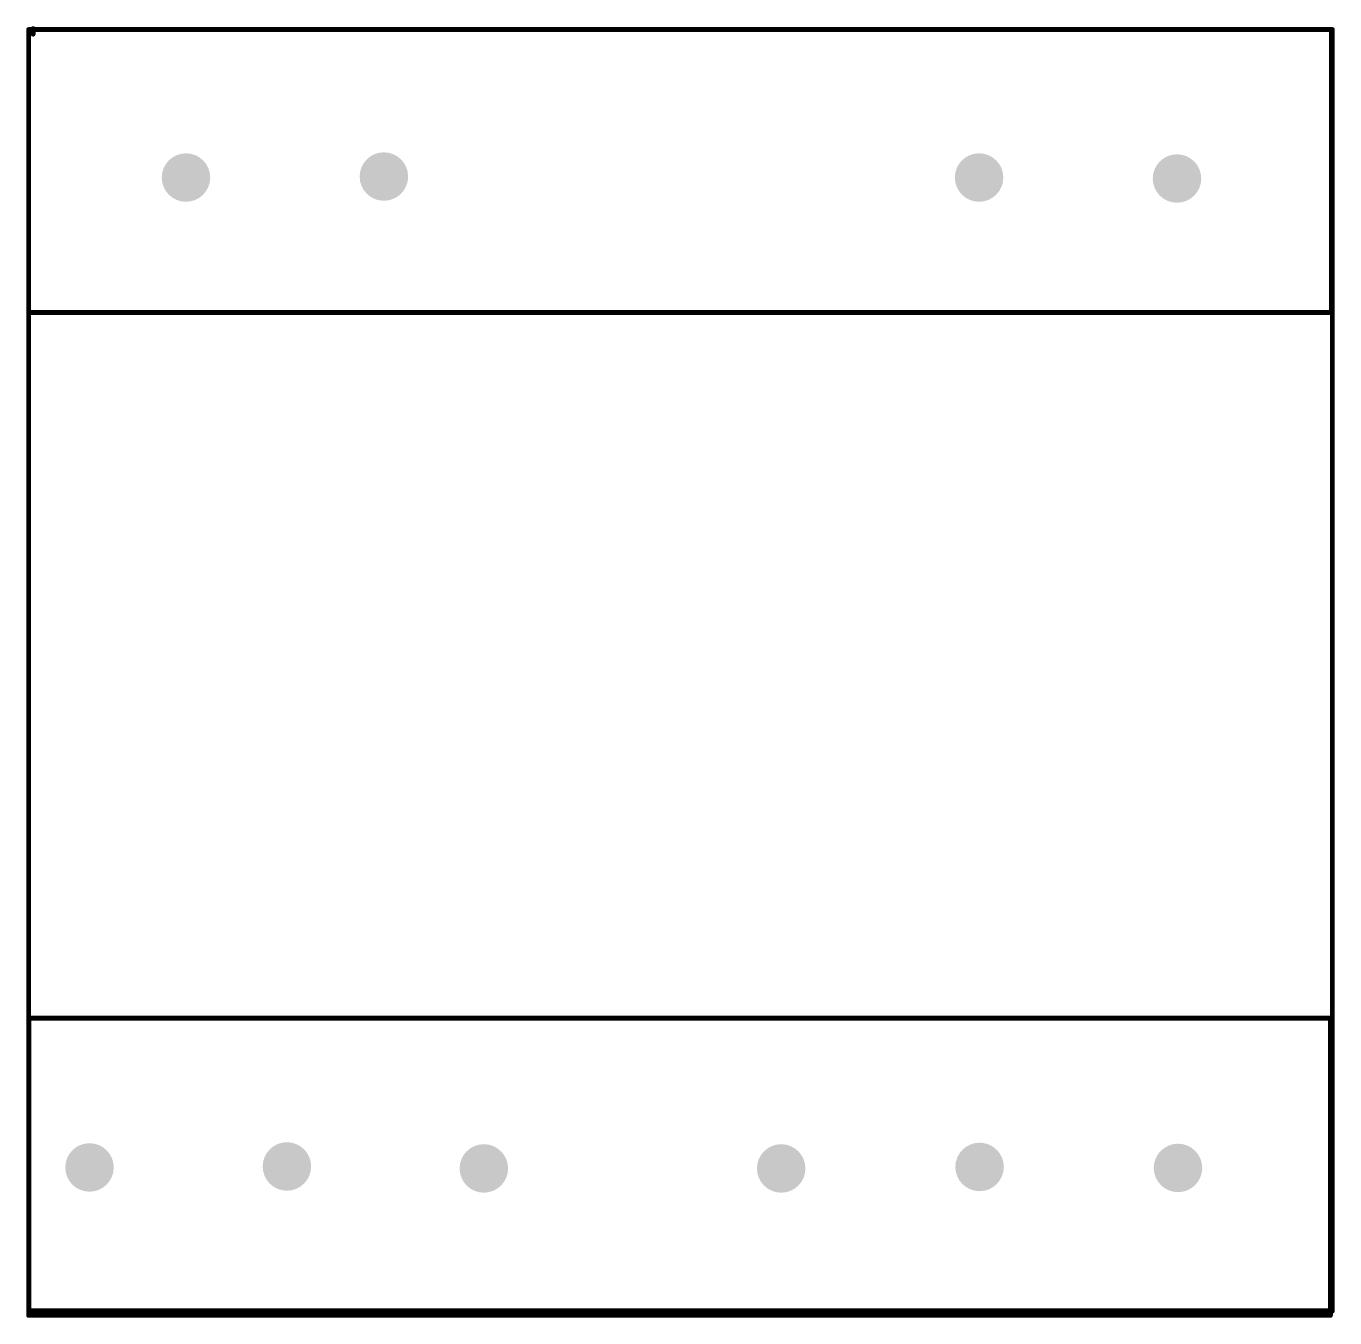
# Model space of a CAD drawing. Header units: millimetres. Extents: x 2.51 to 5.15, y -0.86 to 1.75.
import ezdxf

# ---------------------------------------------------------------- set-up
doc = ezdxf.new("R2010")
doc.units = ezdxf.units.MM
doc.header["$MEASUREMENT"] = 0
for name, color, linetype in [('BottomLayer', 5, 'Continuous'), ('BottomSolder', 6, 'Continuous'), ('MultiLayer', 9, 'Continuous'), ('PadHoleLayer', 156, 'Continuous'), ('TopLayer', 1, 'Continuous'), ('TopOverlay', 2, 'Continuous'), ('TopSolder', 216, 'Continuous')]:
    doc.layers.add(name, color=color, linetype=linetype)

msp = doc.modelspace()

# ---------------------------------------------------------------- hatches: boundary and pattern name
at = {"layer": 'BottomLayer'}
h = msp.add_hatch(color=5, dxfattribs=at)
edge = h.paths.add_edge_path()
edge.add_arc((2.829, 1.446), 0.045, 0, 360)
h = msp.add_hatch(color=5, dxfattribs=at)
edge = h.paths.add_edge_path()
edge.add_arc((3.229, 1.448), 0.045, 0, 360)
h = msp.add_hatch(color=5, dxfattribs=at)
edge = h.paths.add_edge_path()
edge.add_arc((4.432, 1.446), 0.045, 0, 360)
h = msp.add_hatch(color=5, dxfattribs=at)
edge = h.paths.add_edge_path()
edge.add_arc((4.832, 1.444), 0.045, 0, 360)
h = msp.add_hatch(color=5, dxfattribs=at)
edge = h.paths.add_edge_path()
edge.add_arc((2.634, -0.555), 0.045, 0, 360)
h = msp.add_hatch(color=5, dxfattribs=at)
edge = h.paths.add_edge_path()
edge.add_arc((3.033, -0.553), 0.045, 0, 360)
h = msp.add_hatch(color=5, dxfattribs=at)
edge = h.paths.add_edge_path()
edge.add_arc((3.431, -0.557), 0.045, 0, 360)
h = msp.add_hatch(color=5, dxfattribs=at)
edge = h.paths.add_edge_path()
edge.add_arc((4.032, -0.557), 0.045, 0, 360)
h = msp.add_hatch(color=5, dxfattribs=at)
edge = h.paths.add_edge_path()
edge.add_arc((4.433, -0.554), 0.045, 0, 360)
h = msp.add_hatch(color=5, dxfattribs=at)
edge = h.paths.add_edge_path()
edge.add_arc((4.834, -0.556), 0.045, 0, 360)
at = {"layer": 'BottomSolder'}
h = msp.add_hatch(color=6, dxfattribs=at)
edge = h.paths.add_edge_path()
edge.add_arc((2.829, 1.446), 0.049, 0, 360)
h = msp.add_hatch(color=6, dxfattribs=at)
edge = h.paths.add_edge_path()
edge.add_arc((3.229, 1.448), 0.049, 0, 360)
h = msp.add_hatch(color=6, dxfattribs=at)
edge = h.paths.add_edge_path()
edge.add_arc((4.432, 1.446), 0.049, 0, 360)
h = msp.add_hatch(color=6, dxfattribs=at)
edge = h.paths.add_edge_path()
edge.add_arc((4.832, 1.444), 0.049, 0, 360)
h = msp.add_hatch(color=6, dxfattribs=at)
edge = h.paths.add_edge_path()
edge.add_arc((2.634, -0.555), 0.049, 0, 360)
h = msp.add_hatch(color=6, dxfattribs=at)
edge = h.paths.add_edge_path()
edge.add_arc((3.033, -0.553), 0.049, 0, 360)
h = msp.add_hatch(color=6, dxfattribs=at)
edge = h.paths.add_edge_path()
edge.add_arc((3.431, -0.557), 0.049, 0, 360)
h = msp.add_hatch(color=6, dxfattribs=at)
edge = h.paths.add_edge_path()
edge.add_arc((4.032, -0.557), 0.049, 0, 360)
h = msp.add_hatch(color=6, dxfattribs=at)
edge = h.paths.add_edge_path()
edge.add_arc((4.433, -0.554), 0.049, 0, 360)
h = msp.add_hatch(color=6, dxfattribs=at)
edge = h.paths.add_edge_path()
edge.add_arc((4.834, -0.556), 0.049, 0, 360)
at = {"layer": 'MultiLayer'}
h = msp.add_hatch(color=9, dxfattribs=at)
edge = h.paths.add_edge_path()
edge.add_arc((2.829, 1.446), 0.045, 0, 360)
h = msp.add_hatch(color=9, dxfattribs=at)
edge = h.paths.add_edge_path()
edge.add_arc((3.229, 1.448), 0.045, 0, 360)
h = msp.add_hatch(color=9, dxfattribs=at)
edge = h.paths.add_edge_path()
edge.add_arc((4.432, 1.446), 0.045, 0, 360)
h = msp.add_hatch(color=9, dxfattribs=at)
edge = h.paths.add_edge_path()
edge.add_arc((4.832, 1.444), 0.045, 0, 360)
h = msp.add_hatch(color=9, dxfattribs=at)
edge = h.paths.add_edge_path()
edge.add_arc((2.634, -0.555), 0.045, 0, 360)
h = msp.add_hatch(color=9, dxfattribs=at)
edge = h.paths.add_edge_path()
edge.add_arc((3.033, -0.553), 0.045, 0, 360)
h = msp.add_hatch(color=9, dxfattribs=at)
edge = h.paths.add_edge_path()
edge.add_arc((3.431, -0.557), 0.045, 0, 360)
h = msp.add_hatch(color=9, dxfattribs=at)
edge = h.paths.add_edge_path()
edge.add_arc((4.032, -0.557), 0.045, 0, 360)
h = msp.add_hatch(color=9, dxfattribs=at)
edge = h.paths.add_edge_path()
edge.add_arc((4.433, -0.554), 0.045, 0, 360)
h = msp.add_hatch(color=9, dxfattribs=at)
edge = h.paths.add_edge_path()
edge.add_arc((4.834, -0.556), 0.045, 0, 360)
at = {"layer": 'PadHoleLayer'}
h = msp.add_hatch(color=156, dxfattribs=at)
edge = h.paths.add_edge_path()
edge.add_arc((2.829, 1.446), 0.025, 0, 360)
h = msp.add_hatch(color=156, dxfattribs=at)
edge = h.paths.add_edge_path()
edge.add_arc((3.229, 1.448), 0.025, 0, 360)
h = msp.add_hatch(color=156, dxfattribs=at)
edge = h.paths.add_edge_path()
edge.add_arc((4.432, 1.446), 0.025, 0, 360)
h = msp.add_hatch(color=156, dxfattribs=at)
edge = h.paths.add_edge_path()
edge.add_arc((4.832, 1.444), 0.025, 0, 360)
h = msp.add_hatch(color=156, dxfattribs=at)
edge = h.paths.add_edge_path()
edge.add_arc((3.033, -0.553), 0.025, 0, 360)
h = msp.add_hatch(color=156, dxfattribs=at)
edge = h.paths.add_edge_path()
edge.add_arc((4.433, -0.554), 0.025, 0, 360)
h = msp.add_hatch(color=156, dxfattribs=at)
edge = h.paths.add_edge_path()
edge.add_arc((2.634, -0.555), 0.025, 0, 360)
h = msp.add_hatch(color=156, dxfattribs=at)
edge = h.paths.add_edge_path()
edge.add_arc((3.431, -0.557), 0.025, 0, 360)
h = msp.add_hatch(color=156, dxfattribs=at)
edge = h.paths.add_edge_path()
edge.add_arc((4.032, -0.557), 0.025, 0, 360)
h = msp.add_hatch(color=156, dxfattribs=at)
edge = h.paths.add_edge_path()
edge.add_arc((4.834, -0.556), 0.025, 0, 360)
at = {"layer": 'TopLayer'}
h = msp.add_hatch(color=1, dxfattribs=at)
edge = h.paths.add_edge_path()
edge.add_arc((2.829, 1.446), 0.045, 0, 360)
h = msp.add_hatch(color=1, dxfattribs=at)
edge = h.paths.add_edge_path()
edge.add_arc((3.229, 1.448), 0.045, 0, 360)
h = msp.add_hatch(color=1, dxfattribs=at)
edge = h.paths.add_edge_path()
edge.add_arc((4.432, 1.446), 0.045, 0, 360)
h = msp.add_hatch(color=1, dxfattribs=at)
edge = h.paths.add_edge_path()
edge.add_arc((4.832, 1.444), 0.045, 0, 360)
h = msp.add_hatch(color=1, dxfattribs=at)
edge = h.paths.add_edge_path()
edge.add_arc((2.634, -0.555), 0.045, 0, 360)
h = msp.add_hatch(color=1, dxfattribs=at)
edge = h.paths.add_edge_path()
edge.add_arc((3.033, -0.553), 0.045, 0, 360)
h = msp.add_hatch(color=1, dxfattribs=at)
edge = h.paths.add_edge_path()
edge.add_arc((3.431, -0.557), 0.045, 0, 360)
h = msp.add_hatch(color=1, dxfattribs=at)
edge = h.paths.add_edge_path()
edge.add_arc((4.032, -0.557), 0.045, 0, 360)
h = msp.add_hatch(color=1, dxfattribs=at)
edge = h.paths.add_edge_path()
edge.add_arc((4.433, -0.554), 0.045, 0, 360)
h = msp.add_hatch(color=1, dxfattribs=at)
edge = h.paths.add_edge_path()
edge.add_arc((4.834, -0.556), 0.045, 0, 360)
at = {"layer": 'TopSolder'}
h = msp.add_hatch(color=216, dxfattribs=at)
edge = h.paths.add_edge_path()
edge.add_arc((2.829, 1.446), 0.049, 0, 360)
h = msp.add_hatch(color=216, dxfattribs=at)
edge = h.paths.add_edge_path()
edge.add_arc((3.229, 1.448), 0.049, 0, 360)
h = msp.add_hatch(color=216, dxfattribs=at)
edge = h.paths.add_edge_path()
edge.add_arc((4.432, 1.446), 0.049, 0, 360)
h = msp.add_hatch(color=216, dxfattribs=at)
edge = h.paths.add_edge_path()
edge.add_arc((4.832, 1.444), 0.049, 0, 360)
h = msp.add_hatch(color=216, dxfattribs=at)
edge = h.paths.add_edge_path()
edge.add_arc((2.634, -0.555), 0.049, 0, 360)
h = msp.add_hatch(color=216, dxfattribs=at)
edge = h.paths.add_edge_path()
edge.add_arc((3.033, -0.553), 0.049, 0, 360)
h = msp.add_hatch(color=216, dxfattribs=at)
edge = h.paths.add_edge_path()
edge.add_arc((3.431, -0.557), 0.049, 0, 360)
h = msp.add_hatch(color=216, dxfattribs=at)
edge = h.paths.add_edge_path()
edge.add_arc((4.032, -0.557), 0.049, 0, 360)
h = msp.add_hatch(color=216, dxfattribs=at)
edge = h.paths.add_edge_path()
edge.add_arc((4.433, -0.554), 0.049, 0, 360)
h = msp.add_hatch(color=216, dxfattribs=at)
edge = h.paths.add_edge_path()
edge.add_arc((4.834, -0.556), 0.049, 0, 360)

# ---------------------------------------------------------------- linework, layer by layer
at = {"layer": 'TopOverlay', "const_width": 0.01}
for points in [[(2.511, 1.745), (5.146, 1.745)], [(2.511, -0.845), (2.511, 1.745)], [(2.511, 1.745), (5.144, 1.745)], [(2.511, 1.173), (2.511, 1.745)], [(2.52, 1.736), (2.52, 1.747)], [(2.52, 1.736), (2.52, 1.747)], [(5.144, 1.173), (5.144, 1.745)], [(5.146, -0.845), (5.146, 1.745)], [(2.511, 1.173), (5.144, 1.173)], [(2.5115, -0.253), (5.142, -0.253)], [(2.5115, -0.854), (2.5115, -0.253)], [(5.142, -0.854), (5.142, -0.253)], [(2.511, -0.845), (2.512, -0.845)], [(2.511, -0.854), (2.511, -0.845)], [(2.511, -0.845), (5.146, -0.845)], [(2.512, -0.854), (2.512, -0.845)], [(2.511, -0.854), (2.512, -0.854)], [(2.5115, -0.854), (5.142, -0.854)]]:
    msp.add_lwpolyline(points, dxfattribs=at)
at = {"layer": 'TopOverlay', "const_width": 0.005}
for points in [[(2.5085, 1.745, 1), (2.5135, 1.745, 1)], [(2.5085, 1.745, 1), (2.5135, 1.745, 1)], [(2.5085, 1.745, 1), (2.5135, 1.745, 1)], [(2.5085, 1.745, 1), (2.5135, 1.745, 1)], [(2.5175, 1.747, 1), (2.5225, 1.747, 1)], [(2.5175, 1.747, 1), (2.5225, 1.747, 1)], [(5.1415, 1.745, 1), (5.1465, 1.745, 1)], [(5.1415, 1.745, 1), (5.1465, 1.745, 1)], [(5.1435, 1.745, 1), (5.1485, 1.745, 1)], [(5.1435, 1.745, 1), (5.1485, 1.745, 1)], [(2.5175, 1.736, 1), (2.5225, 1.736, 1)], [(2.5175, 1.736, 1), (2.5225, 1.736, 1)], [(2.5085, 1.173, 1), (2.5135, 1.173, 1)], [(2.5085, 1.173, 1), (2.5135, 1.173, 1)], [(5.1415, 1.173, 1), (5.1465, 1.173, 1)], [(5.1415, 1.173, 1), (5.1465, 1.173, 1)], [(2.509, -0.253, 1), (2.514, -0.253, 1)], [(2.509, -0.253, 1), (2.514, -0.253, 1)], [(5.1395, -0.253, 1), (5.1445, -0.253, 1)], [(5.1395, -0.253, 1), (5.1445, -0.253, 1)], [(2.5085, -0.845, 1), (2.5135, -0.845, 1)], [(2.5085, -0.845, 1), (2.5135, -0.845, 1)], [(2.5085, -0.845, 1), (2.5135, -0.845, 1)], [(2.5085, -0.845, 1), (2.5135, -0.845, 1)], [(2.5095, -0.845, 1), (2.5145, -0.845, 1)], [(2.5095, -0.845, 1), (2.5145, -0.845, 1)], [(5.1435, -0.845, 1), (5.1485, -0.845, 1)], [(5.1435, -0.845, 1), (5.1485, -0.845, 1)], [(2.5085, -0.854, 1), (2.5135, -0.854, 1)], [(2.5085, -0.854, 1), (2.5135, -0.854, 1)], [(2.509, -0.854, 1), (2.514, -0.854, 1)], [(2.509, -0.854, 1), (2.514, -0.854, 1)], [(2.5095, -0.854, 1), (2.5145, -0.854, 1)], [(2.5095, -0.854, 1), (2.5145, -0.854, 1)], [(5.1395, -0.854, 1), (5.1445, -0.854, 1)], [(5.1395, -0.854, 1), (5.1445, -0.854, 1)]]:
    msp.add_lwpolyline(points, format="xyb", close=True, dxfattribs=at)

doc.saveas('drawing.dxf')
